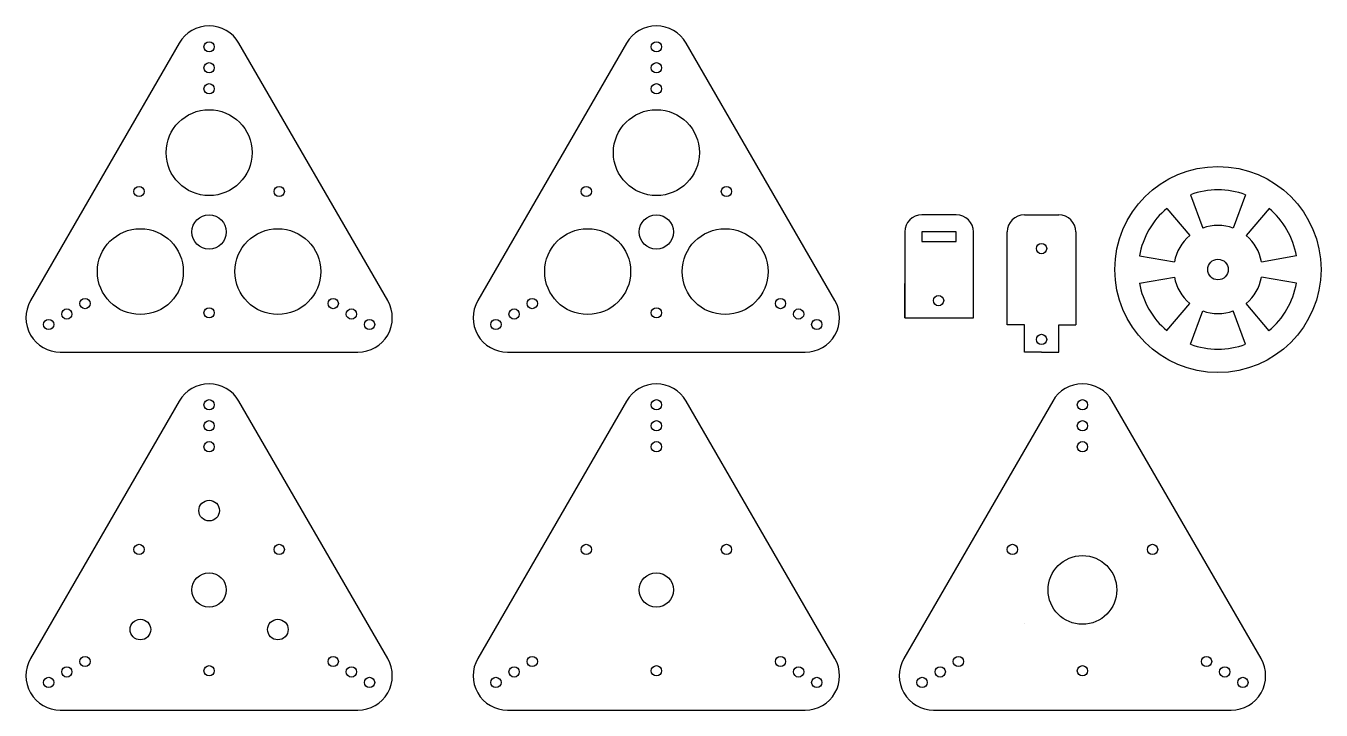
# Model space of a CAD drawing. Header units: inches. Extents: x -164 to 213, y -127 to 73.
import ezdxf

# ---------------------------------------------------------------- set-up
doc = ezdxf.new("R2010")
doc.units = ezdxf.units.IN
doc.header["$MEASUREMENT"] = 0
doc.layers.get('0').update_dxf_attribs({"color": 6})
doc.layers.add('holes', color=7, linetype='Continuous')

# ---------------------------------------------------------------- blocks, each defined once
blk = doc.blocks.new('*U1')
blk.add_circle((0, 0), 12.5)
blk = doc.blocks.new('*U2')
at = {"layer": 'holes', "color": 0, "linetype": 'ByBlock', "lineweight": -2, "transparency": 16777216}
blk.add_blockref('*U1', (6.14, 37.4), dxfattribs=at)
for p, rotation in [((-13.86, 2.76), 120), ((26.14, 2.76), 240)]:
    blk.add_blockref('*U1', p, dxfattribs=dict(at, rotation=rotation))
blk = doc.blocks.new('*U3')
blk.add_circle((0, 0), 1.5)
blk = doc.blocks.new('*U4')
at = {"layer": 'holes', "color": 0, "linetype": 'ByBlock', "lineweight": -2, "transparency": 16777216}
for p, rotation in [((-14.25, 26.08), 240), ((26.53, 26.08), 120)]:
    blk.add_blockref('*U3', p, dxfattribs=dict(at, rotation=rotation))
blk.add_blockref('*U3', (6.14, -9.24), dxfattribs=at)
blk = doc.blocks.new('*U5')
for centre in [(0, 6.1025), (0, 0), (0, -6.1025)]:
    blk.add_circle(centre, 1.5)
blk = doc.blocks.new('*U6')
at = {"layer": 'holes', "color": 0, "linetype": 'ByBlock', "lineweight": -2, "transparency": 16777216}
blk.add_blockref('*U5', (6.14, 62.1), dxfattribs=at)
for p, rotation in [((-35.25, -9.59), 120), ((47.53, -9.59), 240)]:
    blk.add_blockref('*U5', p, dxfattribs=dict(at, rotation=rotation))
blk = doc.blocks.new('*U7')
blk.add_circle((0, 0), 1.5)
blk = doc.blocks.new('*U8')
at = {"layer": 'holes', "color": 0, "linetype": 'ByBlock', "lineweight": -2, "transparency": 16777216}
for p, rotation in [((-14.25, 26.08), 240), ((26.53, 26.08), 120)]:
    blk.add_blockref('*U7', p, dxfattribs=dict(at, rotation=rotation))
blk.add_blockref('*U7', (6.14, -9.24), dxfattribs=at)
blk = doc.blocks.new('*U9')
for centre in [(0, 6.1025), (0, 0), (0, -6.1025)]:
    blk.add_circle(centre, 1.5)
blk = doc.blocks.new('*U10')
at = {"layer": 'holes', "color": 0, "linetype": 'ByBlock', "lineweight": -2, "transparency": 16777216}
blk.add_blockref('*U9', (6.14, 62.1), dxfattribs=at)
for p, rotation in [((-35.25, -9.59), 120), ((47.53, -9.59), 240)]:
    blk.add_blockref('*U9', p, dxfattribs=dict(at, rotation=rotation))
blk = doc.blocks.new('*U11')
blk.add_circle((0, 0), 3)
blk = doc.blocks.new('*U12')
at = {"layer": 'holes', "color": 0, "linetype": 'ByBlock', "lineweight": -2, "transparency": 16777216}
blk.add_blockref('*U11', (-0.2, 23.2), dxfattribs=at)
for p, rotation in [((-20.2, -11.43), 120), ((19.79, -11.43), 240)]:
    blk.add_blockref('*U11', p, dxfattribs=dict(at, rotation=rotation))
blk = doc.blocks.new('*U13')
blk.add_circle((0, 0), 1.5)
blk = doc.blocks.new('*U14')
at = {"layer": 'holes', "color": 0, "linetype": 'ByBlock', "lineweight": -2, "transparency": 16777216}
for p, rotation in [((-14.25, 26.08), 240), ((26.53, 26.08), 120)]:
    blk.add_blockref('*U13', p, dxfattribs=dict(at, rotation=rotation))
blk.add_blockref('*U13', (6.14, -9.24), dxfattribs=at)
blk = doc.blocks.new('*U15')
for centre in [(0, 6.1025), (0, 0), (0, -6.1025)]:
    blk.add_circle(centre, 1.5)
blk = doc.blocks.new('*U16')
at = {"layer": 'holes', "color": 0, "linetype": 'ByBlock', "lineweight": -2, "transparency": 16777216}
blk.add_blockref('*U15', (6.14, 62.1), dxfattribs=at)
for p, rotation in [((-35.25, -9.59), 120), ((47.53, -9.59), 240)]:
    blk.add_blockref('*U15', p, dxfattribs=dict(at, rotation=rotation))
blk = doc.blocks.new('*U17')
blk.add_circle((0, 0), 12.5)
blk = doc.blocks.new('*U18')
at = {"layer": 'holes', "color": 0, "linetype": 'ByBlock', "lineweight": -2, "transparency": 16777216}
blk.add_blockref('*U17', (6.14, 37.4), dxfattribs=at)
for p, rotation in [((-13.86, 2.76), 120), ((26.14, 2.76), 240)]:
    blk.add_blockref('*U17', p, dxfattribs=dict(at, rotation=rotation))
blk = doc.blocks.new('*U19')
blk.add_circle((0, 0), 1.5)
blk = doc.blocks.new('*U20')
at = {"layer": 'holes', "color": 0, "linetype": 'ByBlock', "lineweight": -2, "transparency": 16777216}
for p, rotation in [((-14.25, 26.08), 240), ((26.53, 26.08), 120)]:
    blk.add_blockref('*U19', p, dxfattribs=dict(at, rotation=rotation))
blk.add_blockref('*U19', (6.14, -9.24), dxfattribs=at)
blk = doc.blocks.new('*U21')
for centre in [(0, 6.1025), (0, 0), (0, -6.1025)]:
    blk.add_circle(centre, 1.5)
blk = doc.blocks.new('*U22')
at = {"layer": 'holes', "color": 0, "linetype": 'ByBlock', "lineweight": -2, "transparency": 16777216}
blk.add_blockref('*U21', (6.14, 62.1), dxfattribs=at)
for p, rotation in [((-35.25, -9.59), 120), ((47.53, -9.59), 240)]:
    blk.add_blockref('*U21', p, dxfattribs=dict(at, rotation=rotation))
blk = doc.blocks.new('*U29')
for p, q in [((-5.09, 3.95), (5.09, 2.19)), ((-5.09, -3.95), (5.09, -2.19))]:
    blk.add_line(p, q)
blk = doc.blocks.new('*U30')
at = {"layer": 'holes', "color": 0, "linetype": 'ByBlock', "lineweight": -2, "transparency": 16777216}
for p, rotation in [((1230.27, 104.79), 299.9999999999999), ((1248.02, 104.79), 239.9999999999999), ((1256.9, 89.41), 180), ((1230.27, 74.05), 59.99999999999999), ((1248.02, 74.04), 120)]:
    blk.add_blockref('*U29', p, dxfattribs=dict(at, rotation=rotation))
blk.add_blockref('*U29', (1221.4, 89.42), dxfattribs=at)
blk = doc.blocks.new('*U50')
blk.add_circle((0, 0), 1.5)
blk = doc.blocks.new('*U52')
at = {"layer": 'holes', "color": 0, "linetype": 'ByBlock', "lineweight": -2, "transparency": 16777216}
for p, rotation in [((-14.25, 26.08), 240), ((26.53, 26.08), 120)]:
    blk.add_blockref('*U50', p, dxfattribs=dict(at, rotation=rotation))
blk.add_blockref('*U50', (6.14, -9.24), dxfattribs=at)
blk = doc.blocks.new('*U53')
for centre in [(0, 6.1025), (0, 0), (0, -6.1025)]:
    blk.add_circle(centre, 1.5)
blk = doc.blocks.new('*U54')
at = {"layer": 'holes', "color": 0, "linetype": 'ByBlock', "lineweight": -2, "transparency": 16777216}
blk.add_blockref('*U53', (6.14, 62.1), dxfattribs=at)
for p, rotation in [((-35.25, -9.59), 120), ((47.53, -9.59), 240)]:
    blk.add_blockref('*U53', p, dxfattribs=dict(at, rotation=rotation))

msp = doc.modelspace()

# ---------------------------------------------------------------- linework, layer by layer
for p, q in [((106.88, 17.57), (96.88, 17.57)), ((126.69, 17.57), (136.69, 17.57)), ((91.88, 12.57), (91.88, -2.43)), ((111.88, -2.43), (111.88, 12.57)), ((121.69, -14.43), (121.69, 12.57)), ((141.69, 12.57), (141.69, -14.43)), ((91.88, -12.43), (91.88, -2.43)), ((91.88, -2.43), (91.88, -12.43)), ((111.88, -12.43), (111.88, -2.43)), ((91.88, -12.43), (111.88, -12.43)), ((126.69, -14.43), (121.69, -14.43)), ((126.69, -22.43), (126.69, -14.43)), ((136.69, -14.43), (141.69, -14.43)), ((136.69, -22.43), (136.69, -14.43)), ((131.69, -22.43), (126.69, -22.43)), ((131.69, -22.43), (136.69, -22.43)), ((126.62, -101.44), (126.62, -101.44))]:
    msp.add_line(p, q)
for points in [[(-119.17, 67.57), (-162.47, -7.43, 0.57735), (-153.81, -22.43), (-67.21, -22.43, 0.57735), (-58.55, -7.43), (-101.85, 67.57, 0.57735)], [(10.96, 67.57), (-32.34, -7.43, 0.57735), (-23.68, -22.43), (62.93, -22.43, 0.57735), (71.59, -7.43), (28.28, 67.57, 0.57735)], [(-119.17, -36.65), (-162.47, -111.65, 0.57735), (-153.81, -126.65), (-67.21, -126.65, 0.57735), (-58.55, -111.65), (-101.85, -36.65, 0.57735)], [(10.96, -36.65), (-32.34, -111.65, 0.57735), (-23.68, -126.65), (62.93, -126.65, 0.57735), (71.59, -111.65), (28.28, -36.65, 0.57735)], [(134.93, -36.65), (91.63, -111.65, 0.57735), (100.29, -126.65), (186.89, -126.65, 0.57735), (195.55, -111.65), (152.25, -36.65, 0.57735)]]:
    msp.add_lwpolyline(points, format="xyb", close=True)
msp.add_circle((183.02, 1.64), 30)
for centre, start, end in [((96.88, 12.57), 90, 180), ((106.88, 12.57), 0, 90), ((126.69, 12.57), 90, 180), ((136.69, 12.57), 0, 90)]:
    msp.add_arc(centre, 5, start, end)
at = {"layer": 'holes'}
for p, q in [((101.88, 12.57), (96.88, 12.57)), ((96.88, 12.57), (96.88, 9.77)), ((106.88, 12.57), (101.88, 12.57)), ((106.88, 9.77), (106.88, 12.57)), ((96.88, 9.77), (106.88, 9.77))]:
    msp.add_line(p, q, dxfattribs=at)
for centre, radius in [((-110.51, 12.57), 5), ((19.62, 12.57), 5), ((131.69, 7.73), 1.5), ((183.02, 1.64), 3), ((101.73, -7.43), 1.5), ((131.69, -18.73), 1.5), ((143.59, -91.65), 10), ((-110.51, -91.65), 5), ((19.62, -91.65), 5)]:
    msp.add_circle(centre, radius, dxfattribs=at)
for radius, start, end in [(23.18, 69.8143, 110.1721), (23.18, 129.8143, 170.1721), (23.18, 9.8143, 50.1721), (12.85, 129.8143, 170.1721), (12.85, 69.8143, 110.1721), (12.85, 9.8143, 50.1721), (23.18, 189.8143, 230.1721), (12.85, 189.8143, 230.1721), (12.85, 309.8143, 350.1721), (23.18, 309.8143, 350.1721), (12.85, 249.8143, 290.1721), (23.18, 249.8143, 290.1721)]:
    msp.add_arc((183.02, 1.64), radius, start, end, dxfattribs=at)

# ---------------------------------------------------------------- block references
for name, p in [('*U22', (-116.65, -1.73)), ('*U6', (13.49, -1.73)), ('*U18', (-116.65, -1.73)), ('*U2', (13.49, -1.73)), ('*U20', (-116.65, -1.73)), ('*U4', (13.49, -1.73)), ('*U30', (-1056.12, -87.78)), ('*U10', (-116.65, -105.95)), ('*U16', (13.49, -105.95)), ('*U54', (137.45, -105.95)), ('*U12', (-110.3, -91.76)), ('*U8', (-116.65, -105.95)), ('*U14', (13.49, -105.95)), ('*U52', (137.45, -105.95))]:
    msp.add_blockref(name, p, dxfattribs=at)

doc.saveas('drawing.dxf')
